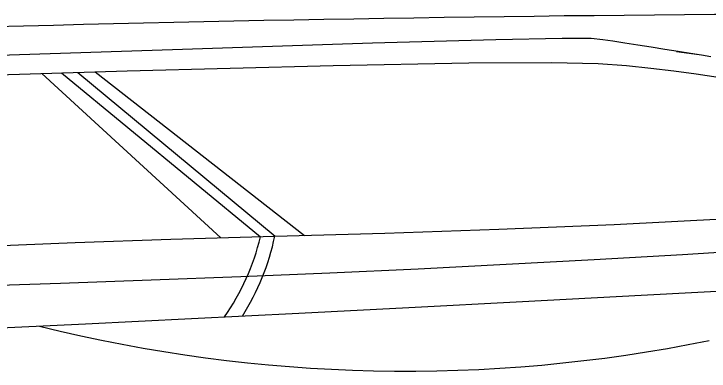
# Model space of a CAD drawing. Extents: x 3 to 475, y -96 to 96.
# Drawn here: x 325.5 to 395.8, y -86.1 to -50.1 of the extents above; entities that cross this region are included whole.
import ezdxf

# ---------------------------------------------------------------- set-up
doc = ezdxf.new("R2010")
doc.units = 0
doc.header["$LTSCALE"] = 50
doc.header["$MEASUREMENT"] = 0
doc.layers.get('0').update_dxf_attribs({"linetype": 'CONTINUOUS'})

msp = doc.modelspace()

# ---------------------------------------------------------------- linework, layer by layer
at = {"color": 0, "linetype": 'ByBlock'}
for p, q in [((392.492, -53.849), (394.792, -54.162)), ((336.993, -55.829), (357.802, -55.275)), ((357.802, -55.275), (371.507, -55.01)), ((371.507, -55.01), (379.853, -54.969)), ((307.333, -56.738), (336.993, -55.829)), ((346.464, -72.682), (328.349, -56.094)), ((330.352, -56.033), (350.45, -72.564)), ((332.003, -55.982), (351.936, -72.52)), ((333.755, -55.928), (354.921, -72.434))]:
    msp.add_line(p, q, dxfattribs=at)
for points in [[(311.642, -54.637), (341.584, -53.646), (361.79, -53.002), (374.251, -52.641), (380.956, -52.502), (383.893, -52.521), (385.052, -52.637), (386.083, -52.796), (387.275, -52.981), (388.579, -53.185), (389.944, -53.4), (391.321, -53.617), (392.659, -53.829), (393.909, -54.028), (395.021, -54.206), (395.957, -54.358)], [(379.853, -54.969), (384.585, -55.085), (387.447, -55.291), (389.899, -55.535), (392.245, -55.807), (394.505, -56.114), (396.698, -56.46), (398.842, -56.849), (400.956, -57.285), (403.059, -57.775), (405.169, -58.321), (407.316, -58.934), (409.567, -59.639), (412, -60.468), (414.693, -61.451), (417.724, -62.618), (421.171, -64.002), (425.111, -65.631), (429.624, -67.538)], [(206.14, -74.698), (219.543, -74.791), (231.925, -74.901), (243.379, -75.006), (253.992, -75.086), (263.856, -75.119), (273.061, -75.081), (281.711, -74.958), (289.971, -74.759), (298.022, -74.5), (306.041, -74.195), (314.211, -73.86), (322.709, -73.511), (331.716, -73.163), (341.411, -72.831), (351.905, -72.521), (363.029, -72.199), (374.543, -71.821), (386.21, -71.342), (397.79, -70.718), (409.044, -69.906), (419.735, -68.86), (429.624, -67.538)], [(320.927, -77.562), (330.245, -77.258), (339.422, -76.933), (348.486, -76.584), (357.466, -76.207), (366.391, -75.799), (375.29, -75.356), (384.19, -74.875), (393.121, -74.352), (402.083, -73.785), (410.968, -73.177), (419.638, -72.533), (427.958, -71.858), (435.79, -71.157), (442.998, -70.434), (449.445, -69.693), (454.995, -68.941)], [(214.211, -85.865), (221.053, -85.704), (229.847, -85.453), (240.167, -85.127), (251.589, -84.74), (263.687, -84.308), (276.038, -83.844), (288.216, -83.364), (299.891, -82.878), (311.113, -82.386), (322.024, -81.885), (332.768, -81.371), (343.489, -80.841), (354.331, -80.29), (365.437, -79.716), (376.95, -79.114), (388.922, -78.485), (401.034, -77.841), (412.874, -77.199), (424.03, -76.575), (434.091, -75.984), (442.644, -75.444), (449.28, -74.97), (453.585, -74.579)]]:
    msp.add_lwpolyline(points, dxfattribs=at)
for centre, radius, start, end in [((423.393, -3752.685), 3702.649, 90.230746, 93.237868), ((327.837, -67.304), 23.217, 324.84617, 346.90438), ((328.236, -67.585), 24.178, 327.48923, 348.21982), ((365.192, 67.154), 153.292, 256.01302, 281.51639)]:
    msp.add_arc(centre, radius, start, end, dxfattribs=at)

doc.saveas('drawing.dxf')
